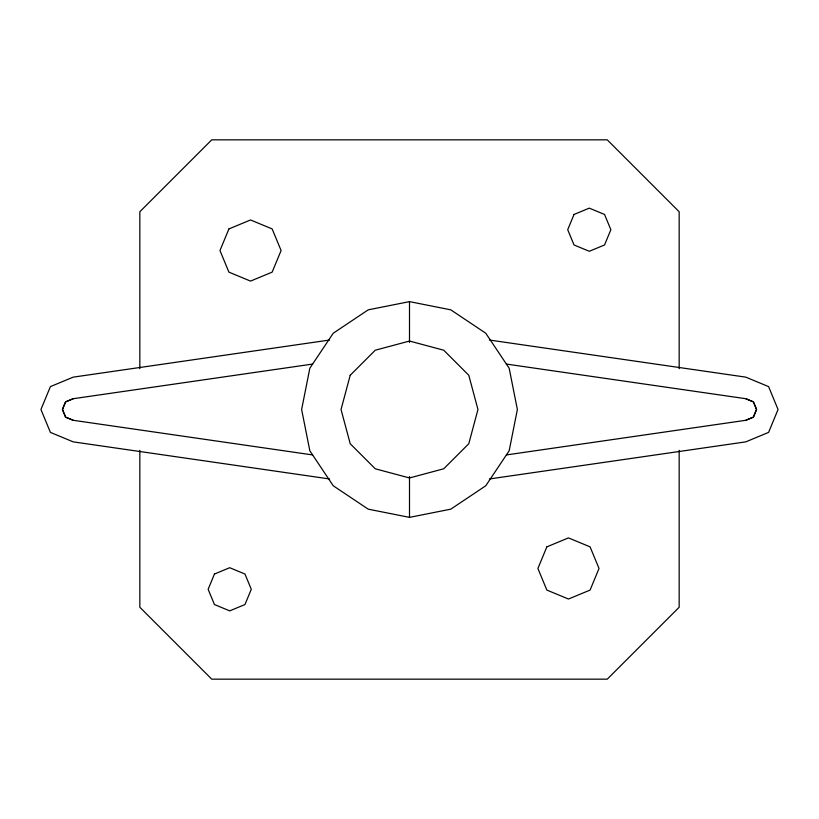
<?xml version="1.0" encoding="UTF-8"?>
<svg xmlns="http://www.w3.org/2000/svg" width="819" height="819" viewBox="0 0 819 819"><rect width="100%" height="100%" fill="white"/><g stroke="black" fill="none" stroke-linecap="round" stroke-linejoin="round"><path stroke-width="1.23" d="M312.623 364.066L73.208 398.71L65.602 401.873L62.459 409.5L65.581 417.127L73.208 420.29L312.623 454.934M506.377 454.934L745.792 420.29L753.398 417.127L756.541 409.5L753.419 401.873L745.792 398.71L506.377 364.066M73.208 398.71L65.581 401.873L62.428 409.5L65.602 417.127L73.208 420.29M745.792 420.29L753.419 417.127L756.572 409.5L753.398 401.873L745.792 398.71M409.5 301.627L368.222 309.838L333.231 333.231L309.838 368.222L301.627 409.5L309.838 450.778L333.231 485.769L368.222 509.162L409.5 517.373L450.778 509.162L485.769 485.769L509.162 450.778L517.373 409.5L509.162 368.222L485.769 333.231L450.778 309.838L409.5 301.627L409.5 342.485M329.607 340.028L73.208 377.139L50.399 386.619L40.95 409.5L50.399 432.381L73.208 441.861L329.607 478.972M489.393 478.972L745.792 441.861L768.601 432.381L778.05 409.5L768.601 386.619L745.792 377.139L489.393 340.028M679.166 368.673L679.166 211.742L607.258 139.834L211.742 139.834L139.834 211.742L139.834 368.673M679.166 450.327L679.166 607.258L607.258 679.166L211.742 679.166L139.834 607.258L139.834 450.327M409.5 476.515L409.5 517.373M350.215 375.266L341.042 409.5L350.215 443.734L375.266 468.785L409.5 477.958L443.734 468.785L468.785 443.734L477.958 409.5L468.785 375.266L443.734 350.215L409.5 341.042L375.266 350.215L350.215 375.266M228.921 228.921L219.973 250.532L228.921 272.143L250.532 281.101L272.143 272.143L281.101 250.532L272.143 228.921L250.532 219.973L228.921 228.921M214.455 574.037L208.139 589.291L214.455 604.545L229.709 610.861L244.963 604.545L251.29 589.291L244.963 574.037L229.709 567.71L214.455 574.037M574.037 214.455L567.71 229.709L574.037 244.963L589.291 251.29L604.545 244.963L610.861 229.709L604.545 214.455L589.291 208.139L574.037 214.455M546.857 546.857L537.899 568.468L546.857 590.079L568.468 599.027L590.079 590.079L599.027 568.468L590.079 546.857L568.468 537.899L546.857 546.857"/></g></svg>
